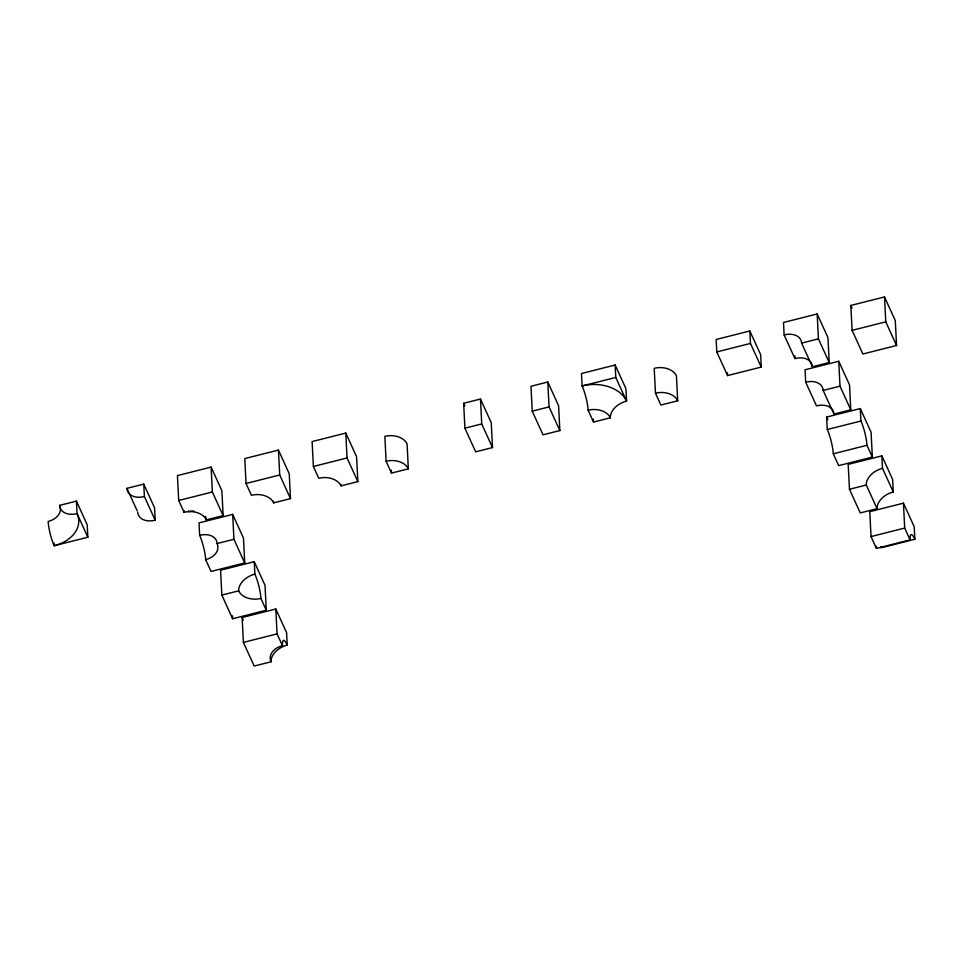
<?xml version="1.0" encoding="UTF-8"?>
<svg xmlns="http://www.w3.org/2000/svg" width="963" height="963" viewBox="0 0 963 963"><rect width="100%" height="100%" fill="white"/><g stroke="black" fill="none" stroke-linecap="round" stroke-linejoin="round"><path stroke-width="1.44" d="M59.598 505.37L76.426 501.121L87.212 524.775L87.838 537.222L54.169 545.732A17.683 3.371 75.8 0 1 48.15 521.452A17.683 12.555 -2.9 0 0 59.598 505.37A17.683 12.001 -24.5 0 0 77.064 513.568L87.838 537.222M137.119 510.691L126.935 488.361L143.764 484.112L154.549 507.754L155.187 520.201A17.683 12.001 -24.5 0 1 137.721 512.015M211.114 467.091L177.433 475.602L178.697 500.495L184.089 512.316A17.683 12.555 -2.9 0 1 206.323 519.888L223.151 515.638L221.887 490.745L211.114 467.091L212.366 491.985L223.151 515.638M278.451 450.082L244.783 458.581L246.034 483.486L251.427 495.307A17.683 12.555 -2.9 0 1 273.661 502.879L290.489 498.629L289.237 473.724L278.451 450.082L279.715 474.976L290.489 498.629M345.789 433.061L312.12 441.572L313.384 466.465L318.777 478.298A17.683 12.555 -2.9 0 1 340.998 485.87L357.839 481.608L356.575 456.715L345.789 433.061L347.053 457.955L357.839 481.608M463.636 403.292L480.465 399.031L491.25 422.685L492.514 447.578L475.674 451.84L464.9 428.186L463.636 403.292L464.828 405.917M547.803 382.022L530.974 386.271L532.238 411.165L543.024 434.819L559.852 430.569L558.588 405.676L547.803 382.022L549.066 406.916L559.852 430.569M615.152 365.001L581.483 373.512L582.109 385.958A17.683 3.371 75.8 0 1 588.128 410.238L593.521 422.059L610.361 417.81A17.683 12.001 -24.5 0 1 626.564 401.102L625.926 388.655L615.152 365.001L615.778 377.46L626.564 401.102A35.378 25.098 -2.9 0 0 582.109 385.958L615.778 377.46M749.828 330.983L716.159 339.482L716.785 351.928L727.571 375.582L761.239 367.072L760.614 354.625L749.828 330.983L750.454 343.43L761.239 367.072M817.166 313.962L783.497 322.473L784.135 334.919L794.908 358.573A17.683 12.001 -24.5 0 1 812.375 366.759L829.215 362.509L827.951 337.616L817.166 313.962L818.43 338.856L829.215 362.509M850.835 305.452L884.503 296.953L895.289 320.595L896.553 345.5L862.884 353.999L852.099 330.357L850.835 305.452L852.038 308.088M716.785 351.928L750.454 343.43M178.697 500.495L212.366 491.985M246.034 483.486L279.715 474.976M313.384 466.465L347.053 457.955M464.9 428.186L481.729 423.937L480.465 399.031M532.238 411.165L549.066 406.916M784.135 334.919A17.683 12.001 -24.5 0 1 801.589 343.117L818.43 338.856M852.099 330.357L885.767 321.847L884.503 296.953M391.508 473.098L408.336 468.849L407.072 443.955A17.683 12.555 -2.9 0 0 384.851 436.383L386.115 461.277L391.508 473.098L391.351 470.173M677.699 400.789L660.859 405.05L655.466 393.217L654.214 368.323A17.683 12.555 -2.9 0 1 676.435 375.895L677.699 400.789A17.683 12.555 -2.9 0 0 655.466 393.217M232.673 514.398L199.004 522.897L199.63 535.344A17.683 3.371 75.8 0 1 205.661 559.623L211.053 571.444L244.722 562.946L243.458 538.04L232.673 514.398L233.937 539.292L244.722 562.946M838.737 361.269L805.068 369.768L805.694 382.215L816.48 405.868A17.683 12.001 -24.5 0 1 833.946 414.066L850.774 409.817L849.522 384.911L838.737 361.269L840.001 386.163L850.774 409.817M199.63 535.344A17.683 12.001 -24.5 0 1 217.096 543.541L233.937 539.292M805.694 382.215A17.683 12.001 -24.5 0 1 823.16 390.412L840.001 386.163M254.244 561.694L220.575 570.204L221.839 595.098L232.613 618.752L266.282 610.241L265.03 585.348L254.244 561.694L254.87 574.141A17.683 3.371 75.8 0 1 260.901 598.42L266.282 610.241M826.627 417.075L860.308 408.565L871.082 432.218L872.346 457.112L838.677 465.623L833.284 453.79A17.683 3.371 75.8 0 0 827.265 429.522L826.627 417.075L827.831 419.699M827.265 429.522L860.934 421.012L860.308 408.565M221.839 595.098L238.668 590.849A17.683 12.001 -24.5 0 1 254.87 574.141M833.284 453.79L866.953 445.291L872.346 457.112M242.134 617.5L275.803 609.001L286.589 632.643L287.227 645.09A17.683 12.001 -24.5 0 0 271.024 661.798L254.184 666.047L243.398 642.405L242.134 617.5L243.338 620.136M881.867 455.872L848.198 464.371L849.462 489.276L860.248 512.918L877.076 508.669A17.683 12.001 -24.5 0 1 893.279 491.973L892.653 479.514L881.867 455.872L882.505 468.319L893.279 491.973M243.398 642.405L277.067 633.895L275.803 609.001M849.462 489.276L866.291 485.015A17.683 12.001 -24.5 0 1 882.505 468.319M903.438 503.168L869.77 511.678L871.021 536.572L876.414 548.404L910.083 539.894A17.683 3.371 75.8 0 1 914.85 539.268L914.224 526.821L903.438 503.168L904.702 528.061L910.083 539.894M871.021 536.572L904.702 528.061M914.85 539.268L881.181 547.778A17.683 3.371 75.8 0 0 880.7 546.767M885.767 321.847L896.553 345.5M801.589 343.117L812.375 366.759M823.16 390.412L833.946 414.066M866.291 485.015L877.076 508.669M481.729 423.937L492.514 447.578M277.067 633.895L282.46 645.716A17.683 12.555 -2.9 0 0 271.024 661.798M143.764 484.112L144.402 496.559L155.187 520.201M794.776 355.804L794.908 358.573M727.438 372.813L727.571 375.582M593.377 419.134L593.521 422.059M340.914 484.305L340.998 485.87M273.576 501.326L273.661 502.879M232.468 615.814L232.613 618.752M76.426 501.121L77.064 513.568A35.378 25.098 -2.9 0 1 54.169 545.732L54.036 542.963M144.402 496.559A17.683 12.001 -24.5 0 1 126.935 488.361M860.934 421.012A17.683 3.371 75.8 0 1 866.953 445.291M876.414 548.404A17.683 3.371 75.8 0 1 876.39 546.334M282.46 645.716A17.683 3.371 75.8 0 1 287.227 645.09M260.901 598.42A17.683 12.555 -2.9 0 1 238.668 590.849M217.096 543.541A17.683 12.555 -2.9 0 1 205.661 559.623M205.384 516.409A17.683 12.001 -24.5 0 1 206.323 519.888M193.84 510.992A17.683 12.001 -24.5 0 0 188.856 511.702A17.683 3.371 75.8 0 0 188.447 510.847M184.089 512.316A17.683 3.371 75.8 0 1 184.053 510.595M386.115 461.277A17.683 12.555 -2.9 0 1 408.336 468.849M588.128 410.238A17.683 12.555 -2.9 0 1 610.361 417.81"/></g></svg>
